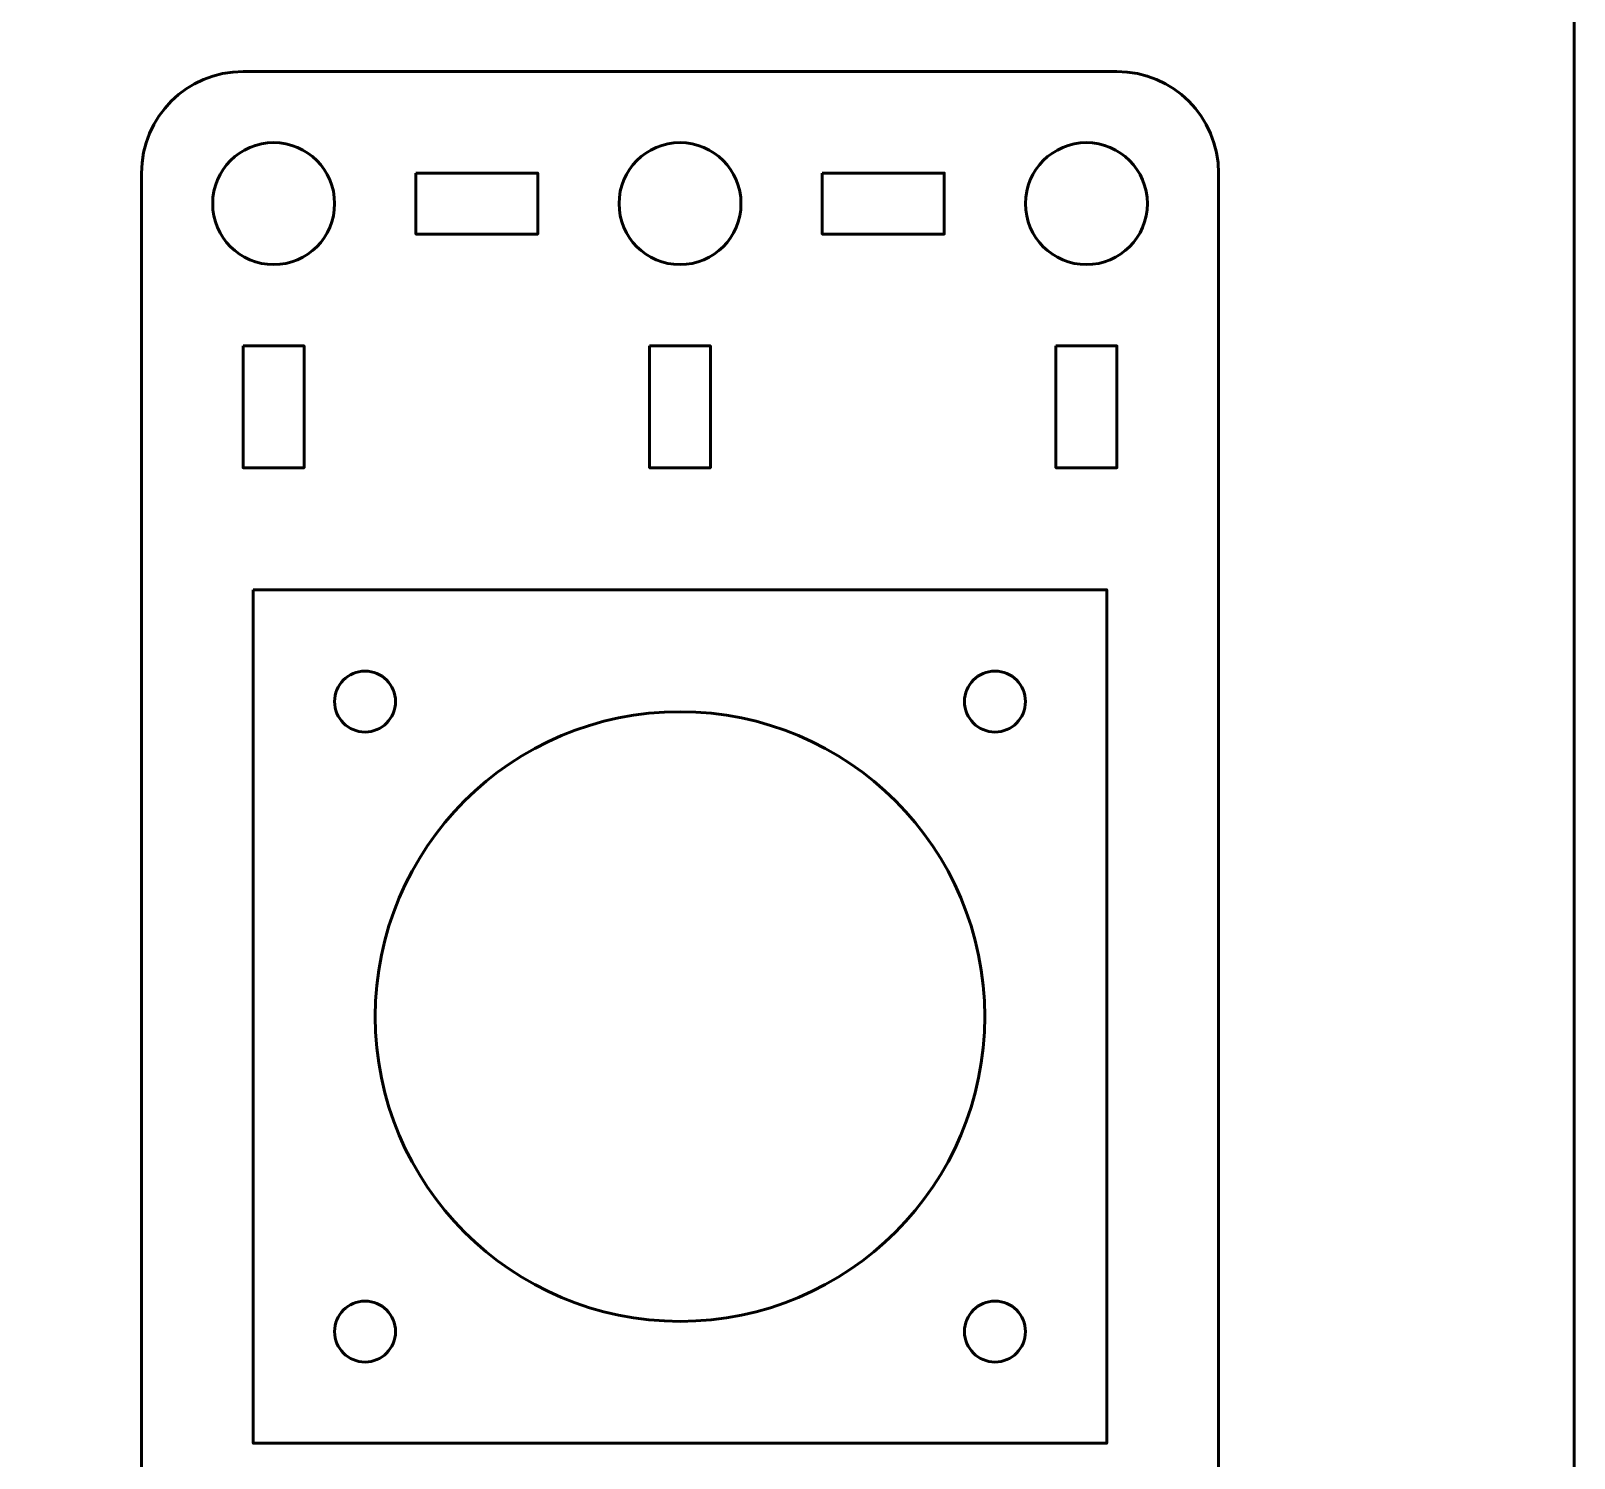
# Model space of a CAD drawing. Header units: centimetres. Extents: x -17.9 to -3.1, y -25.3 to -4.3.
# Drawn here: x -10.69 to -3.1, y -21.12 to -14.1 of the extents above; entities that cross this region are included whole.
import ezdxf

# ---------------------------------------------------------------- set-up
doc = ezdxf.new("R2010")
doc.units = ezdxf.units.CM
doc.header["$MEASUREMENT"] = 0
doc.layers.add('Layer 1', color=7, linetype='Continuous')

msp = doc.modelspace()

# ---------------------------------------------------------------- linework, layer by layer
at = {"layer": 'Layer 1', "color": 7, "lineweight": 53}
msp.add_open_spline([(-17.90003, -24.8499), (-17.90003, -24.8499), (-17.90003, -4.84994), (-17.90003, -4.84994), (-17.90003, -4.84994), (-17.90003, -4.57297), (-17.67694, -4.34998), (-17.39994, -4.34998), (-17.39994, -4.34998), (-17.39994, -4.34998), (-3.60007, -4.34998), (-3.60007, -4.34998), (-3.60007, -4.34998), (-3.32293, -4.34998), (-3.09997, -4.57297), (-3.09997, -4.84994), (-3.09997, -4.84994), (-3.09997, -4.84994), (-3.09997, -24.8499), (-3.09997, -24.8499), (-3.09997, -24.8499), (-3.09997, -25.1269), (-3.32293, -25.34999), (-3.60007, -25.34999), (-3.60007, -25.34999), (-3.60007, -25.34999), (-17.39994, -25.34999), (-17.39994, -25.34999), (-17.39994, -25.34999), (-17.67694, -25.34999), (-17.90003, -25.1269), (-17.90003, -24.8499)], degree=3, knots=[0, 0, 0, 0, 0.125, 0.125, 0.125, 0.125, 0.25, 0.25, 0.25, 0.25, 0.375, 0.375, 0.375, 0.375, 0.5, 0.5, 0.5, 0.5, 0.625, 0.625, 0.625, 0.625, 0.75, 0.75, 0.75, 0.75, 0.875, 0.875, 0.875, 0.875, 1, 1, 1, 1], dxfattribs=at)
at = {"layer": 'Layer 1', "color": 2, "lineweight": 53}
msp.add_open_spline([(-9.64991, -14.29991), (-9.64991, -14.29991), (-5.35002, -14.29991), (-5.35002, -14.29991), (-5.35002, -14.29991), (-5.07302, -14.29991), (-4.84992, -14.52301), (-4.84992, -14.80001), (-4.84992, -14.80001), (-4.84992, -14.80001), (-4.84992, -23.09991), (-4.84992, -23.09991), (-4.84992, -23.09991), (-4.84992, -23.37691), (-5.07302, -23.60001), (-5.35002, -23.60001), (-5.35002, -23.60001), (-5.35002, -23.60001), (-9.64991, -23.60001), (-9.64991, -23.60001), (-9.64991, -23.60001), (-9.92691, -23.60001), (-10.15001, -23.37691), (-10.15001, -23.09991), (-10.15001, -23.09991), (-10.15001, -23.09991), (-10.15001, -14.80001), (-10.15001, -14.80001), (-10.15001, -14.80001), (-10.15001, -14.52301), (-9.92691, -14.29991), (-9.64991, -14.29991)], degree=3, knots=[0, 0, 0, 0, 0.125, 0.125, 0.125, 0.125, 0.25, 0.25, 0.25, 0.25, 0.375, 0.375, 0.375, 0.375, 0.5, 0.5, 0.5, 0.5, 0.625, 0.625, 0.625, 0.625, 0.75, 0.75, 0.75, 0.75, 0.875, 0.875, 0.875, 0.875, 1, 1, 1, 1], dxfattribs=at)
at = {"layer": 'Layer 1', "lineweight": 53}
for points in [[(-9.1999, -14.94994), (-9.1999, -15.11571), (-9.33428, -15.24994), (-9.49991, -15.24994), (-9.49991, -15.24994), (-9.66568, -15.24994), (-9.79991, -15.11571), (-9.79991, -14.94994), (-9.79991, -14.94994), (-9.79991, -14.78428), (-9.66568, -14.64994), (-9.49991, -14.64994), (-9.49991, -14.64994), (-9.33428, -14.64994), (-9.1999, -14.78428), (-9.1999, -14.94994)], [(-7.19998, -14.94994), (-7.19998, -15.11571), (-7.33432, -15.24994), (-7.49997, -15.24994), (-7.49997, -15.24994), (-7.6656, -15.24994), (-7.79998, -15.11571), (-7.79998, -14.94994), (-7.79998, -14.94994), (-7.79998, -14.78428), (-7.6656, -14.64994), (-7.49997, -14.64994), (-7.49997, -14.64994), (-7.33432, -14.64994), (-7.19998, -14.78428), (-7.19998, -14.94994)], [(-5.20001, -14.94994), (-5.20001, -15.11571), (-5.33425, -15.24994), (-5.50002, -15.24994), (-5.50002, -15.24994), (-5.66568, -15.24994), (-5.80002, -15.11571), (-5.80002, -14.94994), (-5.80002, -14.94994), (-5.80002, -14.78428), (-5.66568, -14.64994), (-5.50002, -14.64994), (-5.50002, -14.64994), (-5.33425, -14.64994), (-5.20001, -14.78428), (-5.20001, -14.94994)], [(-8.8, -14.80001), (-8.8, -14.80001), (-8.19999, -14.80001), (-8.19999, -14.80001), (-8.19999, -14.80001), (-8.19999, -14.80001), (-8.19999, -15.10001), (-8.19999, -15.10001), (-8.19999, -15.10001), (-8.19999, -15.10001), (-8.8, -15.10001), (-8.8, -15.10001), (-8.8, -15.10001), (-8.8, -15.10001), (-8.8, -14.80001), (-8.8, -14.80001)], [(-6.79993, -14.80001), (-6.79993, -14.80001), (-6.19993, -14.80001), (-6.19993, -14.80001), (-6.19993, -14.80001), (-6.19993, -14.80001), (-6.19993, -15.10001), (-6.19993, -15.10001), (-6.19993, -15.10001), (-6.19993, -15.10001), (-6.79993, -15.10001), (-6.79993, -15.10001), (-6.79993, -15.10001), (-6.79993, -15.10001), (-6.79993, -14.80001), (-6.79993, -14.80001)], [(-9.64998, -15.64996), (-9.64998, -15.64996), (-9.34998, -15.64996), (-9.34998, -15.64996), (-9.34998, -15.64996), (-9.34998, -15.64996), (-9.34998, -16.24996), (-9.34998, -16.24996), (-9.34998, -16.24996), (-9.34998, -16.24996), (-9.64998, -16.24996), (-9.64998, -16.24996), (-9.64998, -16.24996), (-9.64998, -16.24996), (-9.64998, -15.64996), (-9.64998, -15.64996)], [(-7.65005, -15.64996), (-7.65005, -15.64996), (-7.35005, -15.64996), (-7.35005, -15.64996), (-7.35005, -15.64996), (-7.35005, -15.64996), (-7.35005, -16.24996), (-7.35005, -16.24996), (-7.35005, -16.24996), (-7.35005, -16.24996), (-7.65005, -16.24996), (-7.65005, -16.24996), (-7.65005, -16.24996), (-7.65005, -16.24996), (-7.65005, -15.64996), (-7.65005, -15.64996)], [(-5.64995, -15.64996), (-5.64995, -15.64996), (-5.34994, -15.64996), (-5.34994, -15.64996), (-5.34994, -15.64996), (-5.34994, -15.64996), (-5.34994, -16.24996), (-5.34994, -16.24996), (-5.34994, -16.24996), (-5.34994, -16.24996), (-5.64995, -16.24996), (-5.64995, -16.24996), (-5.64995, -16.24996), (-5.64995, -16.24996), (-5.64995, -15.64996), (-5.64995, -15.64996)]]:
    msp.add_open_spline(points, degree=3, knots=[0, 0, 0, 0, 0.25, 0.25, 0.25, 0.25, 0.5, 0.5, 0.5, 0.5, 0.75, 0.75, 0.75, 0.75, 1, 1, 1, 1], dxfattribs=at)
at = {"layer": 'Layer 1', "color": 30, "lineweight": 53}
msp.add_open_spline([(-9.60001, -16.84999), (-9.60001, -16.84999), (-5.40001, -16.84999), (-5.40001, -16.84999), (-5.40001, -16.84999), (-5.40001, -16.84999), (-5.40001, -21.04999), (-5.40001, -21.04999), (-5.40001, -21.04999), (-5.40001, -21.04999), (-9.60001, -21.04999), (-9.60001, -21.04999), (-9.60001, -21.04999), (-9.60001, -21.04999), (-9.60001, -16.84999), (-9.60001, -16.84999)], degree=3, knots=[0, 0, 0, 0, 0.25, 0.25, 0.25, 0.25, 0.5, 0.5, 0.5, 0.5, 0.75, 0.75, 0.75, 0.75, 1, 1, 1, 1], dxfattribs=at)
at = {"layer": 'Layer 1', "color": 250, "lineweight": 53}
for points in [[(-9.05001, -17.24999), (-8.96718, -17.24999), (-8.90001, -17.31716), (-8.90001, -17.39999), (-8.90001, -17.39999), (-8.90001, -17.48282), (-8.96718, -17.54999), (-9.05001, -17.54999), (-9.05001, -17.54999), (-9.13284, -17.54999), (-9.20001, -17.48282), (-9.20001, -17.39999), (-9.20001, -17.39999), (-9.20001, -17.31716), (-9.13284, -17.24999), (-9.05001, -17.24999)], [(-5.95001, -17.24999), (-5.86718, -17.24999), (-5.80001, -17.31716), (-5.80001, -17.39999), (-5.80001, -17.39999), (-5.80001, -17.48282), (-5.86718, -17.54999), (-5.95001, -17.54999), (-5.95001, -17.54999), (-6.03284, -17.54999), (-6.10001, -17.48282), (-6.10001, -17.39999), (-6.10001, -17.39999), (-6.10001, -17.31716), (-6.03284, -17.24999), (-5.95001, -17.24999)], [(-7.50001, -17.44999), (-6.67172, -17.44999), (-6.00001, -18.1217), (-6.00001, -18.94999), (-6.00001, -18.94999), (-6.00001, -19.77828), (-6.67172, -20.44999), (-7.50001, -20.44999), (-7.50001, -20.44999), (-8.3283, -20.44999), (-9.00001, -19.77828), (-9.00001, -18.94999), (-9.00001, -18.94999), (-9.00001, -18.1217), (-8.3283, -17.44999), (-7.50001, -17.44999)], [(-9.05001, -20.34999), (-8.96718, -20.34999), (-8.90001, -20.41716), (-8.90001, -20.49999), (-8.90001, -20.49999), (-8.90001, -20.58282), (-8.96718, -20.64999), (-9.05001, -20.64999), (-9.05001, -20.64999), (-9.13284, -20.64999), (-9.20001, -20.58282), (-9.20001, -20.49999), (-9.20001, -20.49999), (-9.20001, -20.41716), (-9.13284, -20.34999), (-9.05001, -20.34999)], [(-5.95001, -20.34999), (-5.86718, -20.34999), (-5.80001, -20.41716), (-5.80001, -20.49999), (-5.80001, -20.49999), (-5.80001, -20.58282), (-5.86718, -20.64999), (-5.95001, -20.64999), (-5.95001, -20.64999), (-6.03284, -20.64999), (-6.10001, -20.58282), (-6.10001, -20.49999), (-6.10001, -20.49999), (-6.10001, -20.41716), (-6.03284, -20.34999), (-5.95001, -20.34999)]]:
    msp.add_open_spline(points, degree=3, knots=[0, 0, 0, 0, 0.25, 0.25, 0.25, 0.25, 0.5, 0.5, 0.5, 0.5, 0.75, 0.75, 0.75, 0.75, 1, 1, 1, 1], dxfattribs=at)

doc.saveas('drawing.dxf')
